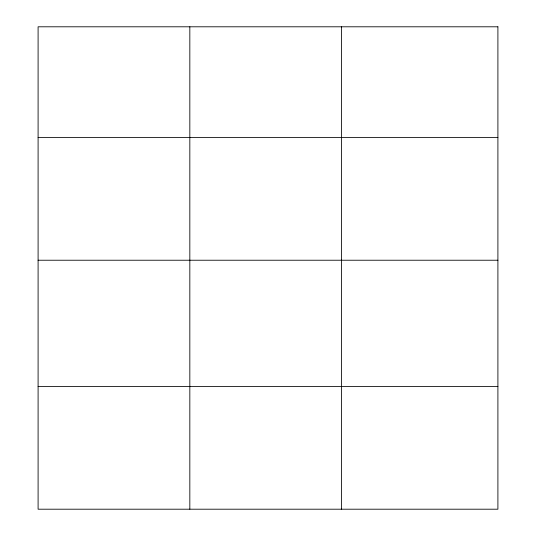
<?xml version="1.0" encoding="UTF-8"?>
<svg xmlns="http://www.w3.org/2000/svg" width="536" height="536" viewBox="0 0 536 536"><rect width="100%" height="100%" fill="white"/><g stroke="black" fill="none" stroke-linecap="round" stroke-linejoin="round"><path stroke-width="0.8" d="M38.096 137.598L497.904 137.598M38.096 260.228L497.904 260.228M38.096 386.57L497.904 386.57M341.573 26.8L341.573 509.2M189.831 26.8L189.831 509.2M497.904 26.8L38.096 26.8L38.096 509.2L497.904 509.2L497.904 26.8"/></g></svg>
